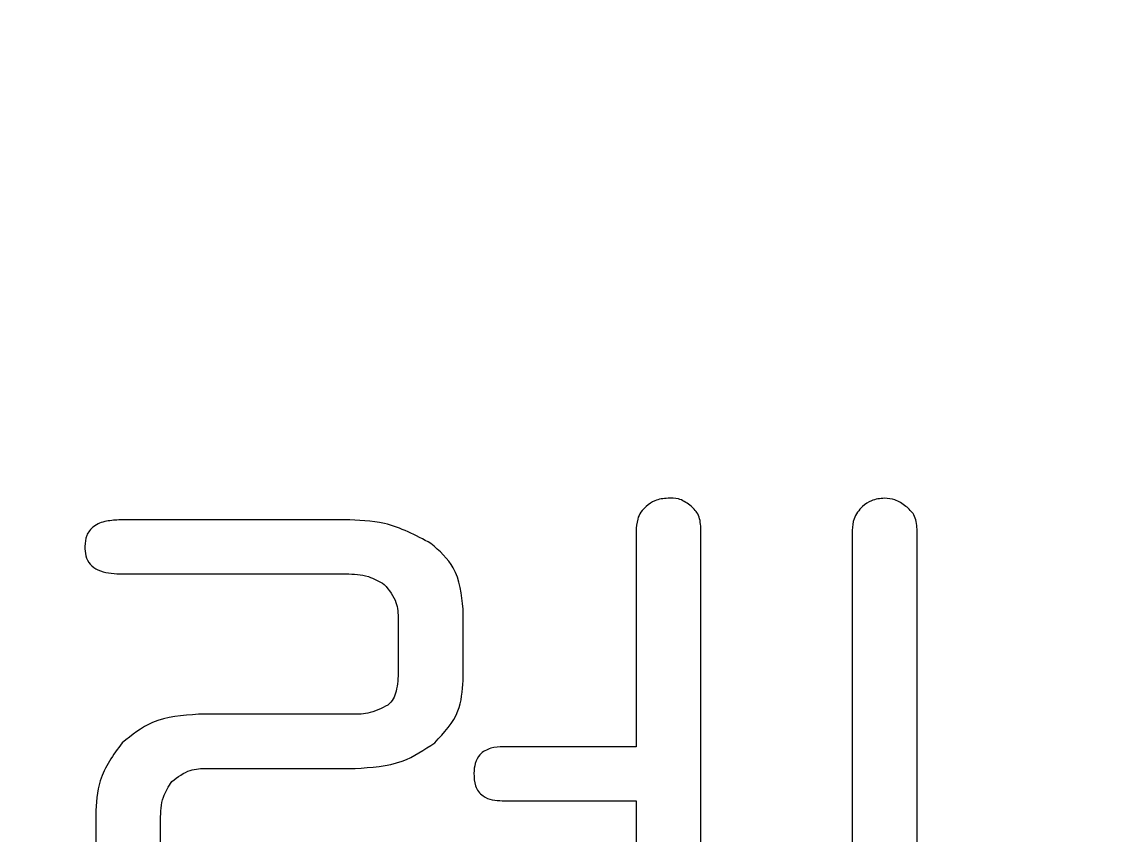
# Model space of a CAD drawing. Header units: millimetres. Extents: x 169 to 14583, y -399 to 10804.
# Drawn here: x 8211.18 to 8222.48, y 5276.34 to 5284.77 of the extents above; entities that cross this region are included whole.
import ezdxf

# ---------------------------------------------------------------- set-up
doc = ezdxf.new("R2010")
doc.units = ezdxf.units.MM
doc.header["$LTSCALE"] = 35
doc.layers.add('1', color=70, linetype='Continuous')
doc.styles.add('SLDTEXTSTYLE2', font='TXT', dxfattribs={"width": 0.7})
doc.dimstyles.new('SLDDIMSTYLE5', dxfattribs={"dimtxt": 105.988363, "dimasz": 26.25, "dimexe": 0, "dimexo": 0.0625, "dimgap": 26.497091, "dimtad": 1, "dimdec": 0, "dimrnd": 1e-09, "dimzin": 12, "dimdsep": 46, "dimtxsty": 'SLDTEXTSTYLE2', "dimsah": 1, "dimcen": 0.09, "dimadec": 0, "dimazin": 3, "dimtfac": 1, "dimtdec": 3, "dimtofl": 0, "dimtmove": 0, "dimatfit": 3, "dimfxl": 0, "dimfrac": 2, "dimtolj": 1, "dimtzin": 12, "dimarcsym": 0})

# ---------------------------------------------------------------- blocks, each defined once
blk = doc.blocks.new('_D_39')
at = {"layer": '1'}
for p, q in [((10336.279, 5511.018), (11734.619, 5511.018)), ((11699.619, 5511.018), (11699.619, 5088.118)), ((8051.635, 5088.118), (11734.619, 5088.118)), ((11699.619, 5088.118), (11699.619, 4698.415))]:
    blk.add_line(p, q, dxfattribs=at)
for points in [[(11699.619, 5511.018), (11694.369, 5484.768), (11704.869, 5484.768)], [(11699.619, 5088.118), (11704.869, 5114.368), (11694.369, 5114.368)]]:
    blk.add_solid(points, dxfattribs=at)
at = {"layer": '1', "insert": (11580.246, 4698.415), "char_height": 92.6042, "attachment_point": 1, "rotation": 90, "style": 'SLDTEXTSTYLE2'}
blk.add_mtext('423', dxfattribs=at)

msp = doc.modelspace()

# ---------------------------------------------------------------- linework, layer by layer
at = {"color": 7, "linetype": 'Continuous', "lineweight": 18}
for p, q in [((8214.527, 5279.603), (8212.2, 5279.603)), ((8217.55, 5279.487), (8217.55, 5277.247)), ((8218.223, 5274.377), (8218.223, 5279.517)), ((8219.794, 5279.494), (8219.794, 5274.039)), ((8220.467, 5274.039), (8220.467, 5279.506)), ((8212.193, 5279.042), (8214.54, 5279.042)), ((8215.756, 5277.936), (8215.756, 5278.677)), ((8215.083, 5278.569), (8215.083, 5278.034)), ((8214.585, 5277.584), (8213.01, 5277.584)), ((8217.55, 5277.247), (8216.173, 5277.247)), ((8213.099, 5277.023), (8214.634, 5277.023)), ((8216.162, 5276.687), (8217.55, 5276.687)), ((8217.55, 5276.687), (8217.55, 5274.375)), ((8211.943, 5276.539), (8211.943, 5275.6)), ((8212.616, 5275.698), (8212.616, 5276.49))]:
    msp.add_line(p, q, dxfattribs=at)
for points, knots in [([(8217.882, 5279.827), (8217.834, 5279.823), (8217.75, 5279.816), (8217.683, 5279.764), (8217.654, 5279.741)], [0, 0, 0, 0, 0.558082, 1, 1, 1, 1]), ([(8217.882, 5279.827), (8217.834, 5279.823), (8217.75, 5279.816), (8217.683, 5279.764), (8217.654, 5279.741)], [0, 0, 0, 0, 0.558082, 1, 1, 1, 1]), ([(8217.882, 5279.827), (8217.834, 5279.823), (8217.75, 5279.816), (8217.683, 5279.764), (8217.654, 5279.741)], [0, 0, 0, 0, 0.558082, 1, 1, 1, 1]), ([(8217.882, 5279.827), (8217.834, 5279.823), (8217.75, 5279.816), (8217.683, 5279.764), (8217.654, 5279.741)], [0, 0, 0, 0, 0.558082, 1, 1, 1, 1]), ([(8217.882, 5279.827), (8217.834, 5279.823), (8217.75, 5279.816), (8217.683, 5279.764), (8217.654, 5279.741)], [0, 0, 0, 0, 0.558082, 1, 1, 1, 1]), ([(8217.882, 5279.827), (8217.834, 5279.823), (8217.75, 5279.816), (8217.683, 5279.764), (8217.654, 5279.741)], [0, 0, 0, 0, 0.558082, 1, 1, 1, 1]), ([(8217.882, 5279.827), (8217.834, 5279.823), (8217.75, 5279.816), (8217.683, 5279.764), (8217.654, 5279.741)], [0, 0, 0, 0, 0.558082, 1, 1, 1, 1]), ([(8218.109, 5279.755), (8218.071, 5279.782), (8218.002, 5279.83), (8217.918, 5279.828), (8217.882, 5279.827)], [0, 0, 0, 0, 0.558532, 1, 1, 1, 1]), ([(8218.109, 5279.755), (8218.071, 5279.782), (8218.002, 5279.83), (8217.918, 5279.828), (8217.882, 5279.827)], [0, 0, 0, 0, 0.558532, 1, 1, 1, 1]), ([(8218.109, 5279.755), (8218.071, 5279.782), (8218.002, 5279.83), (8217.918, 5279.828), (8217.882, 5279.827)], [0, 0, 0, 0, 0.558532, 1, 1, 1, 1]), ([(8218.109, 5279.755), (8218.071, 5279.782), (8218.002, 5279.83), (8217.918, 5279.828), (8217.882, 5279.827)], [0, 0, 0, 0, 0.558532, 1, 1, 1, 1]), ([(8218.109, 5279.755), (8218.071, 5279.782), (8218.002, 5279.83), (8217.918, 5279.828), (8217.882, 5279.827)], [0, 0, 0, 0, 0.558532, 1, 1, 1, 1]), ([(8218.109, 5279.755), (8218.071, 5279.782), (8218.002, 5279.83), (8217.918, 5279.828), (8217.882, 5279.827)], [0, 0, 0, 0, 0.558532, 1, 1, 1, 1]), ([(8218.109, 5279.755), (8218.071, 5279.782), (8218.002, 5279.83), (8217.918, 5279.828), (8217.882, 5279.827)], [0, 0, 0, 0, 0.558532, 1, 1, 1, 1]), ([(8220.13, 5279.827), (8220.082, 5279.823), (8219.997, 5279.816), (8219.929, 5279.765), (8219.899, 5279.743)], [0, 0, 0, 0, 0.558321, 1, 1, 1, 1]), ([(8220.13, 5279.827), (8220.082, 5279.823), (8219.997, 5279.816), (8219.929, 5279.765), (8219.899, 5279.743)], [0, 0, 0, 0, 0.558321, 1, 1, 1, 1]), ([(8220.13, 5279.827), (8220.082, 5279.823), (8219.997, 5279.816), (8219.929, 5279.765), (8219.899, 5279.743)], [0, 0, 0, 0, 0.558321, 1, 1, 1, 1]), ([(8220.13, 5279.827), (8220.082, 5279.823), (8219.997, 5279.816), (8219.929, 5279.765), (8219.899, 5279.743)], [0, 0, 0, 0, 0.558321, 1, 1, 1, 1]), ([(8220.13, 5279.827), (8220.082, 5279.823), (8219.997, 5279.816), (8219.929, 5279.765), (8219.899, 5279.743)], [0, 0, 0, 0, 0.558321, 1, 1, 1, 1]), ([(8220.13, 5279.827), (8220.082, 5279.823), (8219.997, 5279.816), (8219.929, 5279.765), (8219.899, 5279.743)], [0, 0, 0, 0, 0.558321, 1, 1, 1, 1]), ([(8220.13, 5279.827), (8220.082, 5279.823), (8219.997, 5279.816), (8219.929, 5279.765), (8219.899, 5279.743)], [0, 0, 0, 0, 0.558321, 1, 1, 1, 1]), ([(8220.351, 5279.743), (8220.314, 5279.77), (8220.248, 5279.818), (8220.166, 5279.824), (8220.13, 5279.827)], [0, 0, 0, 0, 0.55781, 1, 1, 1, 1]), ([(8220.351, 5279.743), (8220.314, 5279.77), (8220.248, 5279.818), (8220.166, 5279.824), (8220.13, 5279.827)], [0, 0, 0, 0, 0.55781, 1, 1, 1, 1]), ([(8220.351, 5279.743), (8220.314, 5279.77), (8220.248, 5279.818), (8220.166, 5279.824), (8220.13, 5279.827)], [0, 0, 0, 0, 0.55781, 1, 1, 1, 1]), ([(8220.351, 5279.743), (8220.314, 5279.77), (8220.248, 5279.818), (8220.166, 5279.824), (8220.13, 5279.827)], [0, 0, 0, 0, 0.55781, 1, 1, 1, 1]), ([(8220.351, 5279.743), (8220.314, 5279.77), (8220.248, 5279.818), (8220.166, 5279.824), (8220.13, 5279.827)], [0, 0, 0, 0, 0.55781, 1, 1, 1, 1]), ([(8220.351, 5279.743), (8220.314, 5279.77), (8220.248, 5279.818), (8220.166, 5279.824), (8220.13, 5279.827)], [0, 0, 0, 0, 0.55781, 1, 1, 1, 1]), ([(8220.351, 5279.743), (8220.314, 5279.77), (8220.248, 5279.818), (8220.166, 5279.824), (8220.13, 5279.827)], [0, 0, 0, 0, 0.55781, 1, 1, 1, 1]), ([(8217.654, 5279.741), (8217.635, 5279.723), (8217.596, 5279.686), (8217.558, 5279.597), (8217.553, 5279.528), (8217.55, 5279.487)], [0, 0, 0, 0, 0.279775, 0.560462, 1, 1, 1, 1]), ([(8217.654, 5279.741), (8217.635, 5279.723), (8217.596, 5279.686), (8217.558, 5279.597), (8217.553, 5279.528), (8217.55, 5279.487)], [0, 0, 0, 0, 0.279775, 0.560462, 1, 1, 1, 1]), ([(8217.654, 5279.741), (8217.635, 5279.723), (8217.596, 5279.686), (8217.558, 5279.597), (8217.553, 5279.528), (8217.55, 5279.487)], [0, 0, 0, 0, 0.279775, 0.560462, 1, 1, 1, 1]), ([(8217.654, 5279.741), (8217.635, 5279.723), (8217.596, 5279.686), (8217.558, 5279.597), (8217.553, 5279.528), (8217.55, 5279.487)], [0, 0, 0, 0, 0.279775, 0.560462, 1, 1, 1, 1]), ([(8217.654, 5279.741), (8217.635, 5279.723), (8217.596, 5279.686), (8217.558, 5279.597), (8217.553, 5279.528), (8217.55, 5279.487)], [0, 0, 0, 0, 0.279775, 0.560462, 1, 1, 1, 1]), ([(8217.654, 5279.741), (8217.635, 5279.723), (8217.596, 5279.686), (8217.558, 5279.597), (8217.553, 5279.528), (8217.55, 5279.487)], [0, 0, 0, 0, 0.279775, 0.560462, 1, 1, 1, 1]), ([(8217.654, 5279.741), (8217.635, 5279.723), (8217.596, 5279.686), (8217.558, 5279.597), (8217.553, 5279.528), (8217.55, 5279.487)], [0, 0, 0, 0, 0.279775, 0.560462, 1, 1, 1, 1]), ([(8218.223, 5279.517), (8218.219, 5279.57), (8218.21, 5279.664), (8218.14, 5279.727), (8218.109, 5279.755)], [0, 0, 0, 0, 0.559163, 1, 1, 1, 1]), ([(8218.223, 5279.517), (8218.219, 5279.57), (8218.21, 5279.664), (8218.14, 5279.727), (8218.109, 5279.755)], [0, 0, 0, 0, 0.559163, 1, 1, 1, 1]), ([(8218.223, 5279.517), (8218.219, 5279.57), (8218.21, 5279.664), (8218.14, 5279.727), (8218.109, 5279.755)], [0, 0, 0, 0, 0.559163, 1, 1, 1, 1]), ([(8218.223, 5279.517), (8218.219, 5279.57), (8218.21, 5279.664), (8218.14, 5279.727), (8218.109, 5279.755)], [0, 0, 0, 0, 0.559163, 1, 1, 1, 1]), ([(8218.223, 5279.517), (8218.219, 5279.57), (8218.21, 5279.664), (8218.14, 5279.727), (8218.109, 5279.755)], [0, 0, 0, 0, 0.559163, 1, 1, 1, 1]), ([(8218.223, 5279.517), (8218.219, 5279.57), (8218.21, 5279.664), (8218.14, 5279.727), (8218.109, 5279.755)], [0, 0, 0, 0, 0.559163, 1, 1, 1, 1]), ([(8218.223, 5279.517), (8218.219, 5279.57), (8218.21, 5279.664), (8218.14, 5279.727), (8218.109, 5279.755)], [0, 0, 0, 0, 0.559163, 1, 1, 1, 1]), ([(8219.899, 5279.743), (8219.864, 5279.702), (8219.802, 5279.63), (8219.796, 5279.536), (8219.794, 5279.494)], [0, 0, 0, 0, 0.558522, 1, 1, 1, 1]), ([(8219.899, 5279.743), (8219.864, 5279.702), (8219.802, 5279.63), (8219.796, 5279.536), (8219.794, 5279.494)], [0, 0, 0, 0, 0.558522, 1, 1, 1, 1]), ([(8219.899, 5279.743), (8219.864, 5279.702), (8219.802, 5279.63), (8219.796, 5279.536), (8219.794, 5279.494)], [0, 0, 0, 0, 0.558522, 1, 1, 1, 1]), ([(8219.899, 5279.743), (8219.864, 5279.702), (8219.802, 5279.63), (8219.796, 5279.536), (8219.794, 5279.494)], [0, 0, 0, 0, 0.558522, 1, 1, 1, 1]), ([(8219.899, 5279.743), (8219.864, 5279.702), (8219.802, 5279.63), (8219.796, 5279.536), (8219.794, 5279.494)], [0, 0, 0, 0, 0.558522, 1, 1, 1, 1]), ([(8219.899, 5279.743), (8219.864, 5279.702), (8219.802, 5279.63), (8219.796, 5279.536), (8219.794, 5279.494)], [0, 0, 0, 0, 0.558522, 1, 1, 1, 1]), ([(8219.899, 5279.743), (8219.864, 5279.702), (8219.802, 5279.63), (8219.796, 5279.536), (8219.794, 5279.494)], [0, 0, 0, 0, 0.558522, 1, 1, 1, 1]), ([(8220.467, 5279.506), (8220.462, 5279.559), (8220.453, 5279.654), (8220.382, 5279.716), (8220.351, 5279.743)], [0, 0, 0, 0, 0.559331, 1, 1, 1, 1]), ([(8220.467, 5279.506), (8220.462, 5279.559), (8220.453, 5279.654), (8220.382, 5279.716), (8220.351, 5279.743)], [0, 0, 0, 0, 0.559331, 1, 1, 1, 1]), ([(8220.467, 5279.506), (8220.462, 5279.559), (8220.453, 5279.654), (8220.382, 5279.716), (8220.351, 5279.743)], [0, 0, 0, 0, 0.559331, 1, 1, 1, 1]), ([(8220.467, 5279.506), (8220.462, 5279.559), (8220.453, 5279.654), (8220.382, 5279.716), (8220.351, 5279.743)], [0, 0, 0, 0, 0.559331, 1, 1, 1, 1]), ([(8220.467, 5279.506), (8220.462, 5279.559), (8220.453, 5279.654), (8220.382, 5279.716), (8220.351, 5279.743)], [0, 0, 0, 0, 0.559331, 1, 1, 1, 1]), ([(8220.467, 5279.506), (8220.462, 5279.559), (8220.453, 5279.654), (8220.382, 5279.716), (8220.351, 5279.743)], [0, 0, 0, 0, 0.559331, 1, 1, 1, 1]), ([(8220.467, 5279.506), (8220.462, 5279.559), (8220.453, 5279.654), (8220.382, 5279.716), (8220.351, 5279.743)], [0, 0, 0, 0, 0.559331, 1, 1, 1, 1]), ([(8212.2, 5279.603), (8212.151, 5279.6), (8212.054, 5279.596), (8211.922, 5279.548), (8211.838, 5279.444), (8211.833, 5279.366), (8211.83, 5279.327)], [0, 0, 0, 0, 0.280933, 0.560467, 0.779843, 1, 1, 1, 1]), ([(8212.2, 5279.603), (8212.151, 5279.6), (8212.054, 5279.596), (8211.922, 5279.548), (8211.838, 5279.444), (8211.833, 5279.366), (8211.83, 5279.327)], [0, 0, 0, 0, 0.280933, 0.560467, 0.779843, 1, 1, 1, 1]), ([(8212.2, 5279.603), (8212.151, 5279.6), (8212.054, 5279.596), (8211.922, 5279.548), (8211.838, 5279.444), (8211.833, 5279.366), (8211.83, 5279.327)], [0, 0, 0, 0, 0.2809333, 0.5604667, 0.779843, 1, 1, 1, 1]), ([(8212.2, 5279.603), (8212.151, 5279.6), (8212.054, 5279.596), (8211.922, 5279.548), (8211.838, 5279.444), (8211.833, 5279.366), (8211.83, 5279.327)], [0, 0, 0, 0, 0.2809333, 0.5604667, 0.779843, 1, 1, 1, 1]), ([(8212.2, 5279.603), (8212.151, 5279.6), (8212.054, 5279.596), (8211.922, 5279.548), (8211.838, 5279.444), (8211.833, 5279.366), (8211.83, 5279.327)], [0, 0, 0, 0, 0.2809333, 0.5604667, 0.779843, 1, 1, 1, 1]), ([(8212.2, 5279.603), (8212.151, 5279.6), (8212.054, 5279.596), (8211.922, 5279.548), (8211.838, 5279.444), (8211.833, 5279.366), (8211.83, 5279.327)], [0, 0, 0, 0, 0.2809333, 0.5604667, 0.779843, 1, 1, 1, 1]), ([(8212.2, 5279.603), (8212.151, 5279.6), (8212.054, 5279.596), (8211.922, 5279.548), (8211.838, 5279.444), (8211.833, 5279.366), (8211.83, 5279.327)], [0, 0, 0, 0, 0.2809333, 0.5604667, 0.779843, 1, 1, 1, 1]), ([(8215.421, 5279.359), (8215.264, 5279.442), (8214.983, 5279.591), (8214.667, 5279.599), (8214.527, 5279.603)], [0, 0, 0, 0, 0.558573, 1, 1, 1, 1]), ([(8215.421, 5279.359), (8215.264, 5279.442), (8214.983, 5279.591), (8214.667, 5279.599), (8214.527, 5279.603)], [0, 0, 0, 0, 0.5585726, 1, 1, 1, 1]), ([(8215.421, 5279.359), (8215.264, 5279.442), (8214.983, 5279.591), (8214.667, 5279.599), (8214.527, 5279.603)], [0, 0, 0, 0, 0.558573, 1, 1, 1, 1]), ([(8215.421, 5279.359), (8215.264, 5279.442), (8214.983, 5279.591), (8214.667, 5279.599), (8214.527, 5279.603)], [0, 0, 0, 0, 0.558573, 1, 1, 1, 1]), ([(8215.421, 5279.359), (8215.264, 5279.442), (8214.983, 5279.591), (8214.667, 5279.599), (8214.527, 5279.603)], [0, 0, 0, 0, 0.558573, 1, 1, 1, 1]), ([(8215.421, 5279.359), (8215.264, 5279.442), (8214.983, 5279.591), (8214.667, 5279.599), (8214.527, 5279.603)], [0, 0, 0, 0, 0.558573, 1, 1, 1, 1]), ([(8215.421, 5279.359), (8215.264, 5279.442), (8214.983, 5279.591), (8214.667, 5279.599), (8214.527, 5279.603)], [0, 0, 0, 0, 0.558573, 1, 1, 1, 1]), ([(8215.756, 5278.677), (8215.74, 5278.829), (8215.711, 5279.1), (8215.51, 5279.28), (8215.421, 5279.359)], [0, 0, 0, 0, 0.559515, 1, 1, 1, 1]), ([(8215.756, 5278.677), (8215.74, 5278.829), (8215.711, 5279.1), (8215.51, 5279.28), (8215.421, 5279.359)], [0, 0, 0, 0, 0.559515, 1, 1, 1, 1]), ([(8215.756, 5278.677), (8215.74, 5278.829), (8215.711, 5279.1), (8215.51, 5279.28), (8215.421, 5279.359)], [0, 0, 0, 0, 0.559515, 1, 1, 1, 1]), ([(8215.756, 5278.677), (8215.74, 5278.829), (8215.711, 5279.1), (8215.51, 5279.28), (8215.421, 5279.359)], [0, 0, 0, 0, 0.559515, 1, 1, 1, 1]), ([(8215.756, 5278.677), (8215.74, 5278.829), (8215.711, 5279.1), (8215.51, 5279.28), (8215.421, 5279.359)], [0, 0, 0, 0, 0.559515, 1, 1, 1, 1]), ([(8215.756, 5278.677), (8215.74, 5278.829), (8215.711, 5279.1), (8215.51, 5279.28), (8215.421, 5279.359)], [0, 0, 0, 0, 0.559515, 1, 1, 1, 1]), ([(8215.756, 5278.677), (8215.74, 5278.829), (8215.711, 5279.1), (8215.51, 5279.28), (8215.421, 5279.359)], [0, 0, 0, 0, 0.559515, 1, 1, 1, 1]), ([(8211.83, 5279.327), (8211.831, 5279.294), (8211.834, 5279.228), (8211.88, 5279.136), (8212.001, 5279.052), (8212.114, 5279.046), (8212.193, 5279.042)], [0, 0, 0, 0, 0.187074, 0.373708, 0.560809, 1, 1, 1, 1]), ([(8211.83, 5279.327), (8211.831, 5279.294), (8211.834, 5279.228), (8211.88, 5279.136), (8212.001, 5279.052), (8212.114, 5279.046), (8212.193, 5279.042)], [0, 0, 0, 0, 0.187074, 0.373708, 0.560809, 1, 1, 1, 1]), ([(8211.83, 5279.327), (8211.831, 5279.294), (8211.834, 5279.228), (8211.88, 5279.136), (8212.001, 5279.052), (8212.114, 5279.046), (8212.193, 5279.042)], [0, 0, 0, 0, 0.187074, 0.373708, 0.560809, 1, 1, 1, 1]), ([(8211.83, 5279.327), (8211.831, 5279.294), (8211.834, 5279.228), (8211.88, 5279.136), (8212.001, 5279.052), (8212.114, 5279.046), (8212.193, 5279.042)], [0, 0, 0, 0, 0.187074, 0.373708, 0.560809, 1, 1, 1, 1]), ([(8211.83, 5279.327), (8211.831, 5279.294), (8211.834, 5279.228), (8211.88, 5279.136), (8212.001, 5279.052), (8212.114, 5279.046), (8212.193, 5279.042)], [0, 0, 0, 0, 0.187074, 0.373708, 0.560809, 1, 1, 1, 1]), ([(8211.83, 5279.327), (8211.831, 5279.294), (8211.834, 5279.228), (8211.88, 5279.136), (8212.001, 5279.052), (8212.114, 5279.046), (8212.193, 5279.042)], [0, 0, 0, 0, 0.187074, 0.373708, 0.560809, 1, 1, 1, 1]), ([(8211.83, 5279.327), (8211.831, 5279.294), (8211.834, 5279.228), (8211.88, 5279.136), (8212.001, 5279.052), (8212.114, 5279.046), (8212.193, 5279.042)], [0, 0, 0, 0, 0.187074, 0.373708, 0.560809, 1, 1, 1, 1]), ([(8214.54, 5279.042), (8214.619, 5279.039), (8214.761, 5279.035), (8214.884, 5278.964), (8214.938, 5278.933)], [0, 0, 0, 0, 0.560412, 1, 1, 1, 1]), ([(8214.54, 5279.042), (8214.619, 5279.039), (8214.761, 5279.035), (8214.884, 5278.964), (8214.938, 5278.933)], [0, 0, 0, 0, 0.560412, 1, 1, 1, 1]), ([(8214.54, 5279.042), (8214.619, 5279.039), (8214.761, 5279.035), (8214.884, 5278.964), (8214.938, 5278.933)], [0, 0, 0, 0, 0.5604117, 1, 1, 1, 1]), ([(8214.54, 5279.042), (8214.619, 5279.039), (8214.761, 5279.035), (8214.884, 5278.964), (8214.938, 5278.933)], [0, 0, 0, 0, 0.5604117, 1, 1, 1, 1]), ([(8214.54, 5279.042), (8214.619, 5279.039), (8214.761, 5279.035), (8214.884, 5278.964), (8214.938, 5278.933)], [0, 0, 0, 0, 0.5604117, 1, 1, 1, 1]), ([(8214.54, 5279.042), (8214.619, 5279.039), (8214.761, 5279.035), (8214.884, 5278.964), (8214.938, 5278.933)], [0, 0, 0, 0, 0.5604117, 1, 1, 1, 1]), ([(8214.54, 5279.042), (8214.619, 5279.039), (8214.761, 5279.035), (8214.884, 5278.964), (8214.938, 5278.933)], [0, 0, 0, 0, 0.5604117, 1, 1, 1, 1]), ([(8214.938, 5278.933), (8214.987, 5278.873), (8215.074, 5278.767), (8215.08, 5278.629), (8215.083, 5278.569)], [0, 0, 0, 0, 0.558089, 1, 1, 1, 1]), ([(8214.938, 5278.933), (8214.987, 5278.873), (8215.074, 5278.767), (8215.08, 5278.629), (8215.083, 5278.569)], [0, 0, 0, 0, 0.558089, 1, 1, 1, 1]), ([(8214.938, 5278.933), (8214.987, 5278.873), (8215.074, 5278.767), (8215.08, 5278.629), (8215.083, 5278.569)], [0, 0, 0, 0, 0.558089, 1, 1, 1, 1]), ([(8214.938, 5278.933), (8214.987, 5278.873), (8215.074, 5278.767), (8215.08, 5278.629), (8215.083, 5278.569)], [0, 0, 0, 0, 0.558089, 1, 1, 1, 1]), ([(8214.938, 5278.933), (8214.987, 5278.873), (8215.074, 5278.767), (8215.08, 5278.629), (8215.083, 5278.569)], [0, 0, 0, 0, 0.558089, 1, 1, 1, 1]), ([(8214.938, 5278.933), (8214.987, 5278.873), (8215.074, 5278.767), (8215.08, 5278.629), (8215.083, 5278.569)], [0, 0, 0, 0, 0.558089, 1, 1, 1, 1]), ([(8214.938, 5278.933), (8214.987, 5278.873), (8215.074, 5278.767), (8215.08, 5278.629), (8215.083, 5278.569)], [0, 0, 0, 0, 0.558089, 1, 1, 1, 1]), ([(8215.083, 5278.034), (8215.08, 5277.963), (8215.076, 5277.864), (8215.035, 5277.741), (8214.996, 5277.7), (8214.976, 5277.68)], [0, 0, 0, 0, 0.559446, 0.780284, 1, 1, 1, 1]), ([(8215.083, 5278.034), (8215.08, 5277.963), (8215.076, 5277.864), (8215.035, 5277.741), (8214.996, 5277.7), (8214.976, 5277.68)], [0, 0, 0, 0, 0.559446, 0.780284, 1, 1, 1, 1]), ([(8215.083, 5278.034), (8215.08, 5277.963), (8215.076, 5277.864), (8215.035, 5277.741), (8214.996, 5277.7), (8214.976, 5277.68)], [0, 0, 0, 0, 0.559446, 0.780284, 1, 1, 1, 1]), ([(8215.083, 5278.034), (8215.08, 5277.963), (8215.076, 5277.864), (8215.035, 5277.741), (8214.996, 5277.7), (8214.976, 5277.68)], [0, 0, 0, 0, 0.559446, 0.780284, 1, 1, 1, 1]), ([(8215.083, 5278.034), (8215.08, 5277.963), (8215.076, 5277.864), (8215.035, 5277.741), (8214.996, 5277.7), (8214.976, 5277.68)], [0, 0, 0, 0, 0.559446, 0.780284, 1, 1, 1, 1]), ([(8215.083, 5278.034), (8215.08, 5277.963), (8215.076, 5277.864), (8215.035, 5277.741), (8214.996, 5277.7), (8214.976, 5277.68)], [0, 0, 0, 0, 0.559446, 0.780284, 1, 1, 1, 1]), ([(8215.083, 5278.034), (8215.08, 5277.963), (8215.076, 5277.864), (8215.035, 5277.741), (8214.996, 5277.7), (8214.976, 5277.68)], [0, 0, 0, 0, 0.559446, 0.780284, 1, 1, 1, 1]), ([(8215.462, 5277.289), (8215.558, 5277.392), (8215.73, 5277.577), (8215.748, 5277.826), (8215.756, 5277.936)], [0, 0, 0, 0, 0.558848, 1, 1, 1, 1]), ([(8215.462, 5277.289), (8215.558, 5277.392), (8215.73, 5277.577), (8215.748, 5277.826), (8215.756, 5277.936)], [0, 0, 0, 0, 0.558848, 1, 1, 1, 1]), ([(8215.462, 5277.289), (8215.558, 5277.392), (8215.73, 5277.577), (8215.748, 5277.826), (8215.756, 5277.936)], [0, 0, 0, 0, 0.558848, 1, 1, 1, 1]), ([(8215.462, 5277.289), (8215.558, 5277.392), (8215.73, 5277.577), (8215.748, 5277.826), (8215.756, 5277.936)], [0, 0, 0, 0, 0.558848, 1, 1, 1, 1]), ([(8215.462, 5277.289), (8215.558, 5277.392), (8215.73, 5277.577), (8215.748, 5277.826), (8215.756, 5277.936)], [0, 0, 0, 0, 0.558848, 1, 1, 1, 1]), ([(8215.462, 5277.289), (8215.558, 5277.392), (8215.73, 5277.577), (8215.748, 5277.826), (8215.756, 5277.936)], [0, 0, 0, 0, 0.558848, 1, 1, 1, 1]), ([(8215.462, 5277.289), (8215.558, 5277.392), (8215.73, 5277.577), (8215.748, 5277.826), (8215.756, 5277.936)], [0, 0, 0, 0, 0.558848, 1, 1, 1, 1]), ([(8214.976, 5277.68), (8214.907, 5277.646), (8214.784, 5277.583), (8214.646, 5277.584), (8214.585, 5277.584)], [0, 0, 0, 0, 0.557811, 1, 1, 1, 1]), ([(8214.976, 5277.68), (8214.907, 5277.646), (8214.784, 5277.583), (8214.646, 5277.584), (8214.585, 5277.584)], [0, 0, 0, 0, 0.557811, 1, 1, 1, 1]), ([(8214.976, 5277.68), (8214.907, 5277.646), (8214.784, 5277.583), (8214.646, 5277.584), (8214.585, 5277.584)], [0, 0, 0, 0, 0.557811, 1, 1, 1, 1]), ([(8214.976, 5277.68), (8214.907, 5277.646), (8214.784, 5277.583), (8214.646, 5277.584), (8214.585, 5277.584)], [0, 0, 0, 0, 0.557811, 1, 1, 1, 1]), ([(8214.976, 5277.68), (8214.907, 5277.646), (8214.784, 5277.583), (8214.646, 5277.584), (8214.585, 5277.584)], [0, 0, 0, 0, 0.557811, 1, 1, 1, 1]), ([(8214.976, 5277.68), (8214.907, 5277.646), (8214.784, 5277.583), (8214.646, 5277.584), (8214.585, 5277.584)], [0, 0, 0, 0, 0.557811, 1, 1, 1, 1]), ([(8214.976, 5277.68), (8214.907, 5277.646), (8214.784, 5277.583), (8214.646, 5277.584), (8214.585, 5277.584)], [0, 0, 0, 0, 0.557811, 1, 1, 1, 1]), ([(8213.01, 5277.584), (8212.844, 5277.572), (8212.548, 5277.552), (8212.317, 5277.368), (8212.216, 5277.288)], [0, 0, 0, 0, 0.5600591, 1, 1, 1, 1]), ([(8213.01, 5277.584), (8212.844, 5277.572), (8212.548, 5277.552), (8212.317, 5277.368), (8212.216, 5277.288)], [0, 0, 0, 0, 0.560059, 1, 1, 1, 1]), ([(8213.01, 5277.584), (8212.844, 5277.572), (8212.548, 5277.552), (8212.317, 5277.368), (8212.216, 5277.288)], [0, 0, 0, 0, 0.5600591, 1, 1, 1, 1]), ([(8213.01, 5277.584), (8212.844, 5277.572), (8212.548, 5277.552), (8212.317, 5277.368), (8212.216, 5277.288)], [0, 0, 0, 0, 0.5600591, 1, 1, 1, 1]), ([(8213.01, 5277.584), (8212.844, 5277.572), (8212.548, 5277.552), (8212.317, 5277.368), (8212.216, 5277.288)], [0, 0, 0, 0, 0.5600591, 1, 1, 1, 1]), ([(8213.01, 5277.584), (8212.844, 5277.572), (8212.548, 5277.552), (8212.317, 5277.368), (8212.216, 5277.288)], [0, 0, 0, 0, 0.5600591, 1, 1, 1, 1]), ([(8213.01, 5277.584), (8212.844, 5277.572), (8212.548, 5277.552), (8212.317, 5277.368), (8212.216, 5277.288)], [0, 0, 0, 0, 0.5600591, 1, 1, 1, 1]), ([(8212.216, 5277.288), (8212.125, 5277.162), (8211.963, 5276.937), (8211.949, 5276.661), (8211.943, 5276.539)], [0, 0, 0, 0, 0.558699, 1, 1, 1, 1]), ([(8212.216, 5277.288), (8212.125, 5277.162), (8211.963, 5276.937), (8211.949, 5276.661), (8211.943, 5276.539)], [0, 0, 0, 0, 0.558699, 1, 1, 1, 1]), ([(8212.216, 5277.288), (8212.125, 5277.162), (8211.963, 5276.937), (8211.949, 5276.661), (8211.943, 5276.539)], [0, 0, 0, 0, 0.558699, 1, 1, 1, 1]), ([(8212.216, 5277.288), (8212.125, 5277.162), (8211.963, 5276.937), (8211.949, 5276.661), (8211.943, 5276.539)], [0, 0, 0, 0, 0.558699, 1, 1, 1, 1]), ([(8212.216, 5277.288), (8212.125, 5277.162), (8211.963, 5276.937), (8211.949, 5276.661), (8211.943, 5276.539)], [0, 0, 0, 0, 0.558699, 1, 1, 1, 1]), ([(8212.216, 5277.288), (8212.125, 5277.162), (8211.963, 5276.937), (8211.949, 5276.661), (8211.943, 5276.539)], [0, 0, 0, 0, 0.558699, 1, 1, 1, 1]), ([(8212.216, 5277.288), (8212.125, 5277.162), (8211.963, 5276.937), (8211.949, 5276.661), (8211.943, 5276.539)], [0, 0, 0, 0, 0.558699, 1, 1, 1, 1]), ([(8214.634, 5277.023), (8214.803, 5277.032), (8215.104, 5277.048), (8215.352, 5277.216), (8215.462, 5277.289)], [0, 0, 0, 0, 0.560279, 1, 1, 1, 1]), ([(8214.634, 5277.023), (8214.803, 5277.032), (8215.104, 5277.048), (8215.352, 5277.216), (8215.462, 5277.289)], [0, 0, 0, 0, 0.560279, 1, 1, 1, 1]), ([(8214.634, 5277.023), (8214.803, 5277.032), (8215.104, 5277.048), (8215.352, 5277.216), (8215.462, 5277.289)], [0, 0, 0, 0, 0.560279, 1, 1, 1, 1]), ([(8214.634, 5277.023), (8214.803, 5277.032), (8215.104, 5277.048), (8215.352, 5277.216), (8215.462, 5277.289)], [0, 0, 0, 0, 0.560279, 1, 1, 1, 1]), ([(8214.634, 5277.023), (8214.803, 5277.032), (8215.104, 5277.048), (8215.352, 5277.216), (8215.462, 5277.289)], [0, 0, 0, 0, 0.560279, 1, 1, 1, 1]), ([(8214.634, 5277.023), (8214.803, 5277.032), (8215.104, 5277.048), (8215.352, 5277.216), (8215.462, 5277.289)], [0, 0, 0, 0, 0.560279, 1, 1, 1, 1]), ([(8214.634, 5277.023), (8214.803, 5277.032), (8215.104, 5277.048), (8215.352, 5277.216), (8215.462, 5277.289)], [0, 0, 0, 0, 0.560279, 1, 1, 1, 1]), ([(8216.173, 5277.247), (8216.129, 5277.245), (8216.042, 5277.241), (8215.928, 5277.18), (8215.874, 5277.076), (8215.87, 5277.007), (8215.868, 5276.972)], [0, 0, 0, 0, 0.280349, 0.559342, 0.779068, 1, 1, 1, 1]), ([(8216.173, 5277.247), (8216.129, 5277.245), (8216.042, 5277.241), (8215.928, 5277.18), (8215.874, 5277.076), (8215.87, 5277.007), (8215.868, 5276.972)], [0, 0, 0, 0, 0.280349, 0.559342, 0.779068, 1, 1, 1, 1]), ([(8216.173, 5277.247), (8216.129, 5277.245), (8216.042, 5277.241), (8215.928, 5277.18), (8215.874, 5277.076), (8215.87, 5277.007), (8215.868, 5276.972)], [0, 0, 0, 0, 0.280349, 0.559342, 0.779068, 1, 1, 1, 1]), ([(8216.173, 5277.247), (8216.129, 5277.245), (8216.042, 5277.241), (8215.928, 5277.18), (8215.874, 5277.076), (8215.87, 5277.007), (8215.868, 5276.972)], [0, 0, 0, 0, 0.280349, 0.559342, 0.779068, 1, 1, 1, 1]), ([(8216.173, 5277.247), (8216.129, 5277.245), (8216.042, 5277.241), (8215.928, 5277.18), (8215.874, 5277.076), (8215.87, 5277.007), (8215.868, 5276.972)], [0, 0, 0, 0, 0.280349, 0.559342, 0.779068, 1, 1, 1, 1]), ([(8216.173, 5277.247), (8216.129, 5277.245), (8216.042, 5277.241), (8215.928, 5277.18), (8215.874, 5277.076), (8215.87, 5277.007), (8215.868, 5276.972)], [0, 0, 0, 0, 0.280349, 0.559342, 0.779068, 1, 1, 1, 1]), ([(8216.173, 5277.247), (8216.129, 5277.245), (8216.042, 5277.241), (8215.928, 5277.18), (8215.874, 5277.076), (8215.87, 5277.007), (8215.868, 5276.972)], [0, 0, 0, 0, 0.280349, 0.559342, 0.779068, 1, 1, 1, 1]), ([(8212.733, 5276.886), (8212.794, 5276.933), (8212.902, 5277.018), (8213.039, 5277.021), (8213.099, 5277.023)], [0, 0, 0, 0, 0.557463, 1, 1, 1, 1]), ([(8212.733, 5276.886), (8212.794, 5276.933), (8212.902, 5277.018), (8213.039, 5277.021), (8213.099, 5277.023)], [0, 0, 0, 0, 0.557463, 1, 1, 1, 1]), ([(8212.733, 5276.886), (8212.794, 5276.933), (8212.902, 5277.018), (8213.039, 5277.021), (8213.099, 5277.023)], [0, 0, 0, 0, 0.557463, 1, 1, 1, 1]), ([(8212.733, 5276.886), (8212.794, 5276.933), (8212.902, 5277.018), (8213.039, 5277.021), (8213.099, 5277.023)], [0, 0, 0, 0, 0.557463, 1, 1, 1, 1]), ([(8212.733, 5276.886), (8212.794, 5276.933), (8212.902, 5277.018), (8213.039, 5277.021), (8213.099, 5277.023)], [0, 0, 0, 0, 0.557463, 1, 1, 1, 1]), ([(8212.733, 5276.886), (8212.794, 5276.933), (8212.902, 5277.018), (8213.039, 5277.021), (8213.099, 5277.023)], [0, 0, 0, 0, 0.557463, 1, 1, 1, 1]), ([(8212.733, 5276.886), (8212.794, 5276.933), (8212.902, 5277.018), (8213.039, 5277.021), (8213.099, 5277.023)], [0, 0, 0, 0, 0.557463, 1, 1, 1, 1]), ([(8212.616, 5276.49), (8212.617, 5276.571), (8212.621, 5276.714), (8212.699, 5276.834), (8212.733, 5276.886)], [0, 0, 0, 0, 0.561066, 1, 1, 1, 1]), ([(8212.616, 5276.49), (8212.617, 5276.571), (8212.621, 5276.714), (8212.699, 5276.834), (8212.733, 5276.886)], [0, 0, 0, 0, 0.561066, 1, 1, 1, 1]), ([(8212.616, 5276.49), (8212.617, 5276.571), (8212.621, 5276.714), (8212.699, 5276.834), (8212.733, 5276.886)], [0, 0, 0, 0, 0.561066, 1, 1, 1, 1]), ([(8212.616, 5276.49), (8212.617, 5276.571), (8212.621, 5276.714), (8212.699, 5276.834), (8212.733, 5276.886)], [0, 0, 0, 0, 0.561066, 1, 1, 1, 1]), ([(8212.616, 5276.49), (8212.617, 5276.571), (8212.621, 5276.714), (8212.699, 5276.834), (8212.733, 5276.886)], [0, 0, 0, 0, 0.561066, 1, 1, 1, 1]), ([(8212.616, 5276.49), (8212.617, 5276.571), (8212.621, 5276.714), (8212.699, 5276.834), (8212.733, 5276.886)], [0, 0, 0, 0, 0.561066, 1, 1, 1, 1]), ([(8212.616, 5276.49), (8212.617, 5276.571), (8212.621, 5276.714), (8212.699, 5276.834), (8212.733, 5276.886)], [0, 0, 0, 0, 0.561066, 1, 1, 1, 1]), ([(8215.868, 5276.972), (8215.869, 5276.927), (8215.871, 5276.838), (8215.949, 5276.732), (8216.058, 5276.691), (8216.128, 5276.688), (8216.162, 5276.687)], [0, 0, 0, 0, 0.280393, 0.558263, 0.778543, 1, 1, 1, 1]), ([(8215.868, 5276.972), (8215.869, 5276.927), (8215.871, 5276.838), (8215.949, 5276.732), (8216.058, 5276.691), (8216.128, 5276.688), (8216.162, 5276.687)], [0, 0, 0, 0, 0.280393, 0.558263, 0.778543, 1, 1, 1, 1]), ([(8215.868, 5276.972), (8215.869, 5276.927), (8215.871, 5276.838), (8215.949, 5276.732), (8216.058, 5276.691), (8216.128, 5276.688), (8216.162, 5276.687)], [0, 0, 0, 0, 0.280393, 0.558263, 0.778543, 1, 1, 1, 1]), ([(8215.868, 5276.972), (8215.869, 5276.927), (8215.871, 5276.838), (8215.949, 5276.732), (8216.058, 5276.691), (8216.128, 5276.688), (8216.162, 5276.687)], [0, 0, 0, 0, 0.280393, 0.558263, 0.778543, 1, 1, 1, 1]), ([(8215.868, 5276.972), (8215.869, 5276.927), (8215.871, 5276.838), (8215.949, 5276.732), (8216.058, 5276.691), (8216.128, 5276.688), (8216.162, 5276.687)], [0, 0, 0, 0, 0.280393, 0.558263, 0.778543, 1, 1, 1, 1]), ([(8215.868, 5276.972), (8215.869, 5276.927), (8215.871, 5276.838), (8215.949, 5276.732), (8216.058, 5276.691), (8216.128, 5276.688), (8216.162, 5276.687)], [0, 0, 0, 0, 0.280393, 0.558263, 0.778543, 1, 1, 1, 1]), ([(8215.868, 5276.972), (8215.869, 5276.927), (8215.871, 5276.838), (8215.949, 5276.732), (8216.058, 5276.691), (8216.128, 5276.688), (8216.162, 5276.687)], [0, 0, 0, 0, 0.280393, 0.558263, 0.778543, 1, 1, 1, 1])]:
    msp.add_open_spline(points, degree=3, knots=knots, dxfattribs=at)

# ---------------------------------------------------------------- dimensions: what is measured, and where the dimension line sits
at = {"layer": '1'}
dim = msp.add_linear_dim(base=(11699.619, 5088.118), p1=(10301.279, 5511.018), p2=(8016.635, 5088.118), angle=90, dimstyle='SLDDIMSTYLE5', dxfattribs=at)
dim.commit()
dim.dimension.update_dxf_attribs({"geometry": '_D_39', "text_midpoint": (11699.619, 4804.652), "dimtype": 160})

doc.saveas('drawing.dxf')
